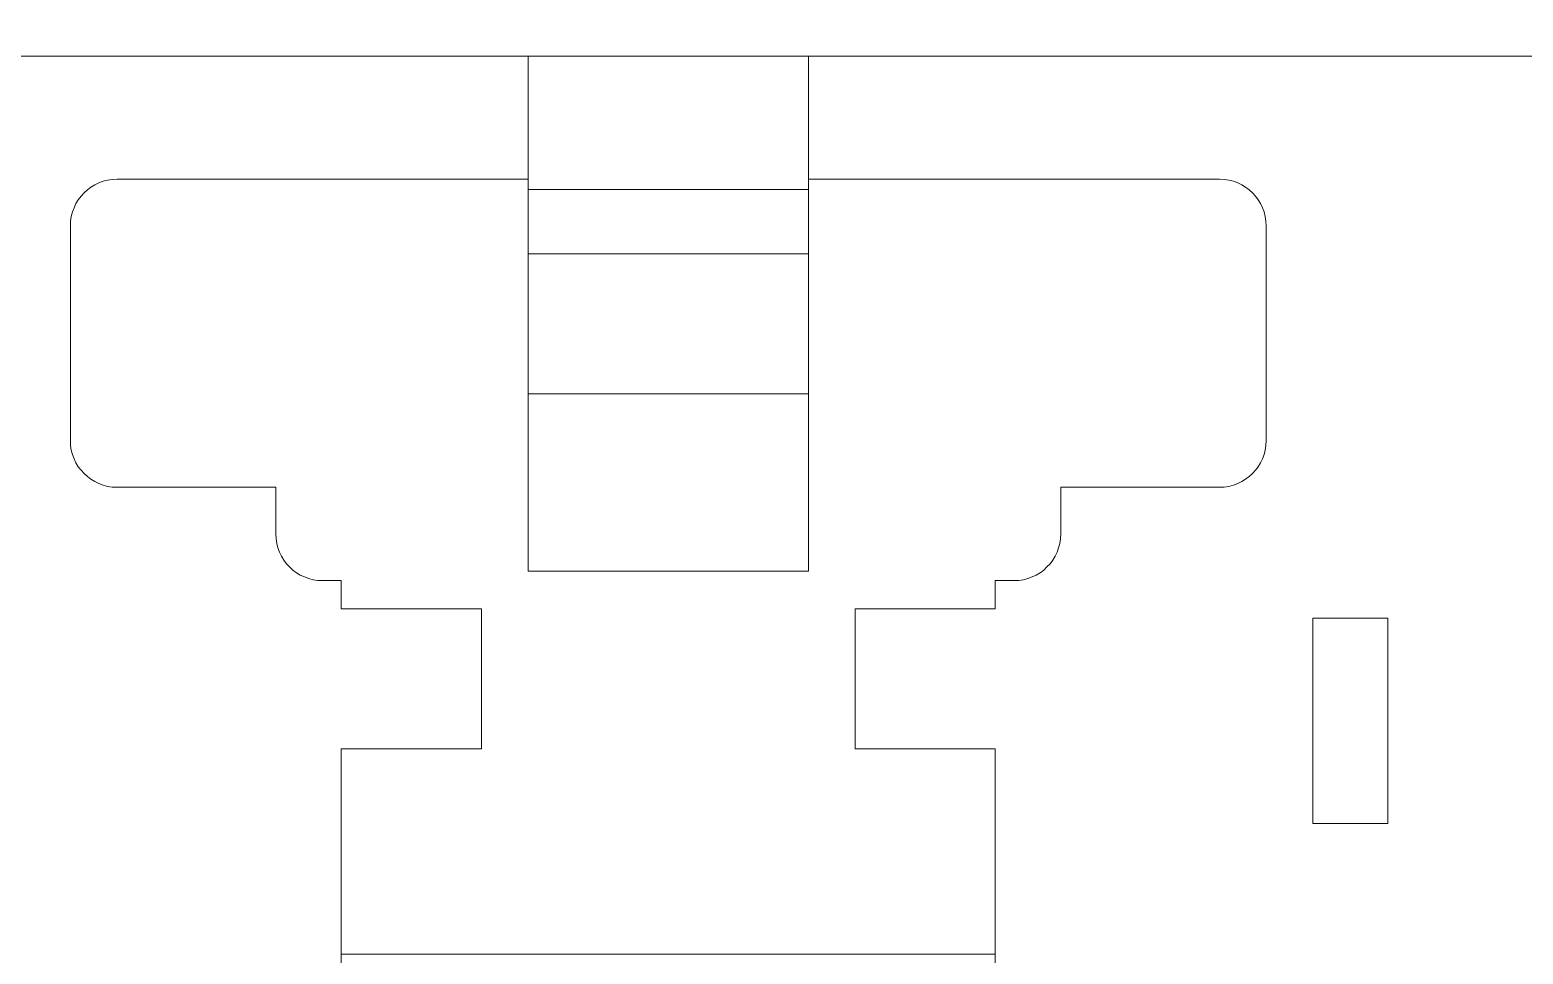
# Model space of a CAD drawing. Header units: millimetres. Extents: x 42151 to 59780, y 37376 to 44547.
# Drawn here: x 48075.99 to 48091.98, y 43298.45 to 43308.35 of the extents above; entities that cross this region are included whole.
import ezdxf

# ---------------------------------------------------------------- set-up
doc = ezdxf.new("R2010")
doc.units = ezdxf.units.MM
doc.set_wipeout_variables(frame=1)
doc.layers.add('000-PI-Oprema', color=30, linetype='Continuous', lineweight=5)
doc.layers.add('SI-ORMAR-Oprema', color=30, linetype='Continuous', lineweight=5)
doc.layers.add('004-PI-DIN Šina', color=3, linetype='Continuous')

# ---------------------------------------------------------------- blocks, each defined once
blk = doc.blocks.new('6ES7522-1BL01-0AB0')
blk.add_wipeout([(-17.4, 69.029), (17.4, 69.029), (17.4, -77.971), (-17.4, -77.971)]).dxf.layer = 'SI-ORMAR-Oprema'
at = {"layer": 'SI-ORMAR-Oprema', "linetype": 'Continuous'}
for p, q in [((12.4, 58.845), (-12.4, 58.845)), ((-1.5, 58.845), (-1.5, 57.418)), ((1.5, 58.845), (1.5, 57.418)), ((-1.5, 57.529), (-5.9, 57.529)), ((-1.5, 57.418), (-1.5, 56.729)), ((-1.5, 57.418), (1.5, 57.418)), ((5.9, 57.529), (1.5, 57.529)), ((1.5, 57.418), (1.5, 56.729)), ((-6.4, 57.029), (-6.4, 54.729)), ((6.4, 54.729), (6.4, 57.029)), ((-1.5, 56.729), (-1.5, 55.229)), ((-1.5, 56.729), (1.5, 56.729)), ((1.5, 56.729), (1.5, 55.229)), ((-1.5, 55.229), (-1.5, 53.329)), ((-1.5, 55.229), (1.5, 55.229)), ((1.5, 55.229), (1.5, 53.329)), ((-5.9, 54.229), (-4.2, 54.229)), ((-4.2, 54.229), (-4.2, 53.729)), ((4.2, 54.229), (5.9, 54.229)), ((4.2, 53.729), (4.2, 54.229)), ((-3.7, 53.229), (-3.5, 53.229)), ((-3.5, 53.229), (-3.5, 52.929)), ((1.5, 53.329), (-1.5, 53.329)), ((3.5, 53.229), (3.7, 53.229)), ((3.5, 52.929), (3.5, 53.229)), ((-3.5, 52.929), (-2, 52.929)), ((-2, 52.929), (-2, 51.429)), ((2, 52.929), (3.5, 52.929)), ((2, 51.429), (2, 52.929)), ((6.9, 50.629), (6.9, 52.829)), ((6.9, 52.829), (7.7, 52.829)), ((7.7, 52.829), (7.7, 50.629)), ((-3.5, 51.429), (-3.5, 49.229)), ((-2, 51.429), (-3.5, 51.429)), ((3.5, 51.429), (2, 51.429)), ((3.5, 49.229), (3.5, 51.429)), ((7.7, 50.629), (6.9, 50.629)), ((-3.5, 28.486), (-3.5, 49.229)), ((-3.5, 49.229), (3.5, 49.229)), ((3.5, 49.229), (3.5, 28.486))]:
    blk.add_line(p, q, dxfattribs=at)
for centre, start, end in [((-5.9, 57.029), 90, 180), ((5.9, 57.029), 0, 90), ((-5.9, 54.729), 180, 270), ((5.9, 54.729), 270, 0), ((-3.7, 53.729), 180, 270), ((3.7, 53.729), 270, 0)]:
    blk.add_arc(centre, 0.5, start, end, dxfattribs=at)
blk = doc.blocks.new('*U117')
at = {"layer": '004-PI-DIN Šina'}
for p, q in [((297.61, 57.85), (-241.3, 57.85)), ((297.61, 57.789), (-241.3, 57.789)), ((297.61, 52.625), (-241.3, 52.625))]:
    blk.add_line(p, q, dxfattribs=at)

msp = doc.modelspace()

# ---------------------------------------------------------------- block references
at = {"layer": '000-PI-Oprema'}
msp.add_blockref('*U117', (48098.326, 43246.632), dxfattribs=at)

# ---------------------------------------------------------------- next in the draw order: block references
at = {"layer": '000-PI-Oprema', "ltscale": 0.25}
msp.add_blockref('6ES7522-1BL01-0AB0', (48082.827, 43249.218), dxfattribs=at)

doc.saveas('drawing.dxf')
